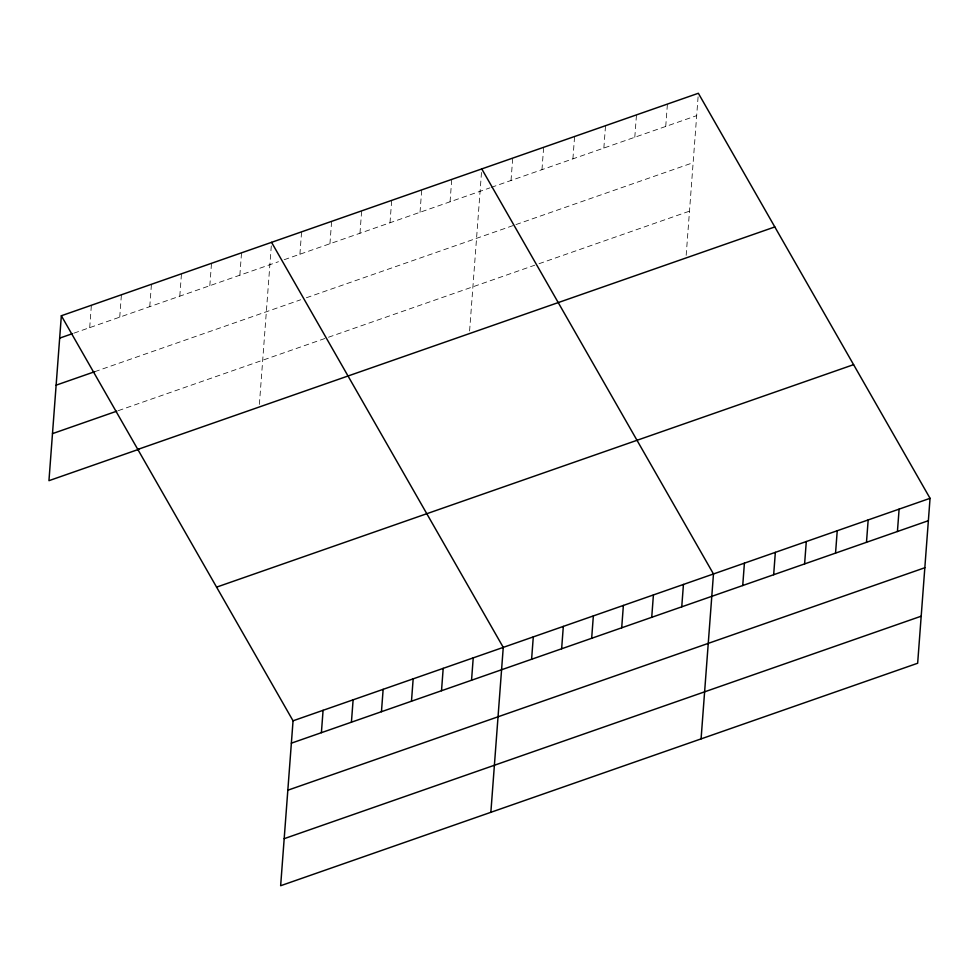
<?xml version="1.0" encoding="UTF-8"?>
<svg xmlns="http://www.w3.org/2000/svg" width="979" height="979" viewBox="0 0 979 979"><rect width="100%" height="100%" fill="white"/><g stroke="black" fill="none" stroke-linecap="round" stroke-linejoin="round"><path stroke-width="0.73" stroke-dasharray="4.89 3.67" d="M89.701 327.635L91.377 305.264M119.732 317.147L121.408 294.777M149.763 306.66L151.439 284.289M179.793 296.172L181.47 273.802M209.824 285.684L211.501 263.314M239.855 275.197L241.532 252.827M259.374 404.413L271.562 242.339M299.904 254.222L301.593 231.852M329.935 243.734L331.624 221.364M359.966 233.247L361.655 210.877M389.997 222.759L391.686 200.389M420.028 212.272L421.716 189.902M450.059 201.784L451.747 179.414M469.59 330.988L481.766 168.926M511.026 180.491L512.715 158.121M541.974 169.673L543.651 147.315M572.911 158.867L574.587 136.509M603.847 148.062L605.536 125.704M634.796 137.256L636.472 114.898M665.732 126.45L667.409 104.092M686.169 255.348L698.357 93.274M73.963 333.129L278.464 261.711M284.179 259.716L489.941 187.858M491.336 187.356L696.669 115.644M94.743 371.69L300.663 299.77M306.378 297.763L514.526 225.072M515.933 224.583L693.132 162.685M118.263 410.666L327.047 337.743M328.479 337.241L534.791 265.187M539.013 263.718L689.485 211.158"/><path stroke-width="1.47" d="M61.347 315.752L293.051 720.801L280.643 885.726L917.653 663.248L930.05 498.323L698.357 93.274L61.347 315.752L48.95 480.677L139.042 449.214M321.393 732.684L323.082 710.313M351.424 722.196L353.113 699.826M381.455 711.709L383.144 689.338M411.486 701.221L413.162 678.851M441.517 690.721L443.193 668.363M471.548 680.234L473.224 657.876M490.858 812.301L503.255 647.376L271.562 242.339M531.609 659.259L533.286 636.888M561.64 648.771L563.317 626.401M591.671 638.284L593.347 615.913M621.702 627.796L623.378 605.426M651.733 617.308L653.409 594.938M681.751 606.821L683.44 584.451M701.074 738.888L713.471 573.963L481.766 168.926M742.731 585.528L744.407 563.158M773.667 574.722L775.344 552.352M804.603 563.916L806.292 541.546M835.552 553.111L837.229 530.74M866.488 542.305L868.165 519.935M897.425 531.499L899.114 509.129M59.67 338.122L72.544 333.631M56.133 385.163L94.743 371.69M52.487 433.636L116.831 411.156M137.806 449.422L774.817 226.944M216.592 587.131L853.59 364.653M293.051 720.801L930.05 498.323M291.363 743.171L928.373 520.693M287.826 790.212L924.837 567.734M284.179 838.673L921.19 616.195"/></g></svg>
